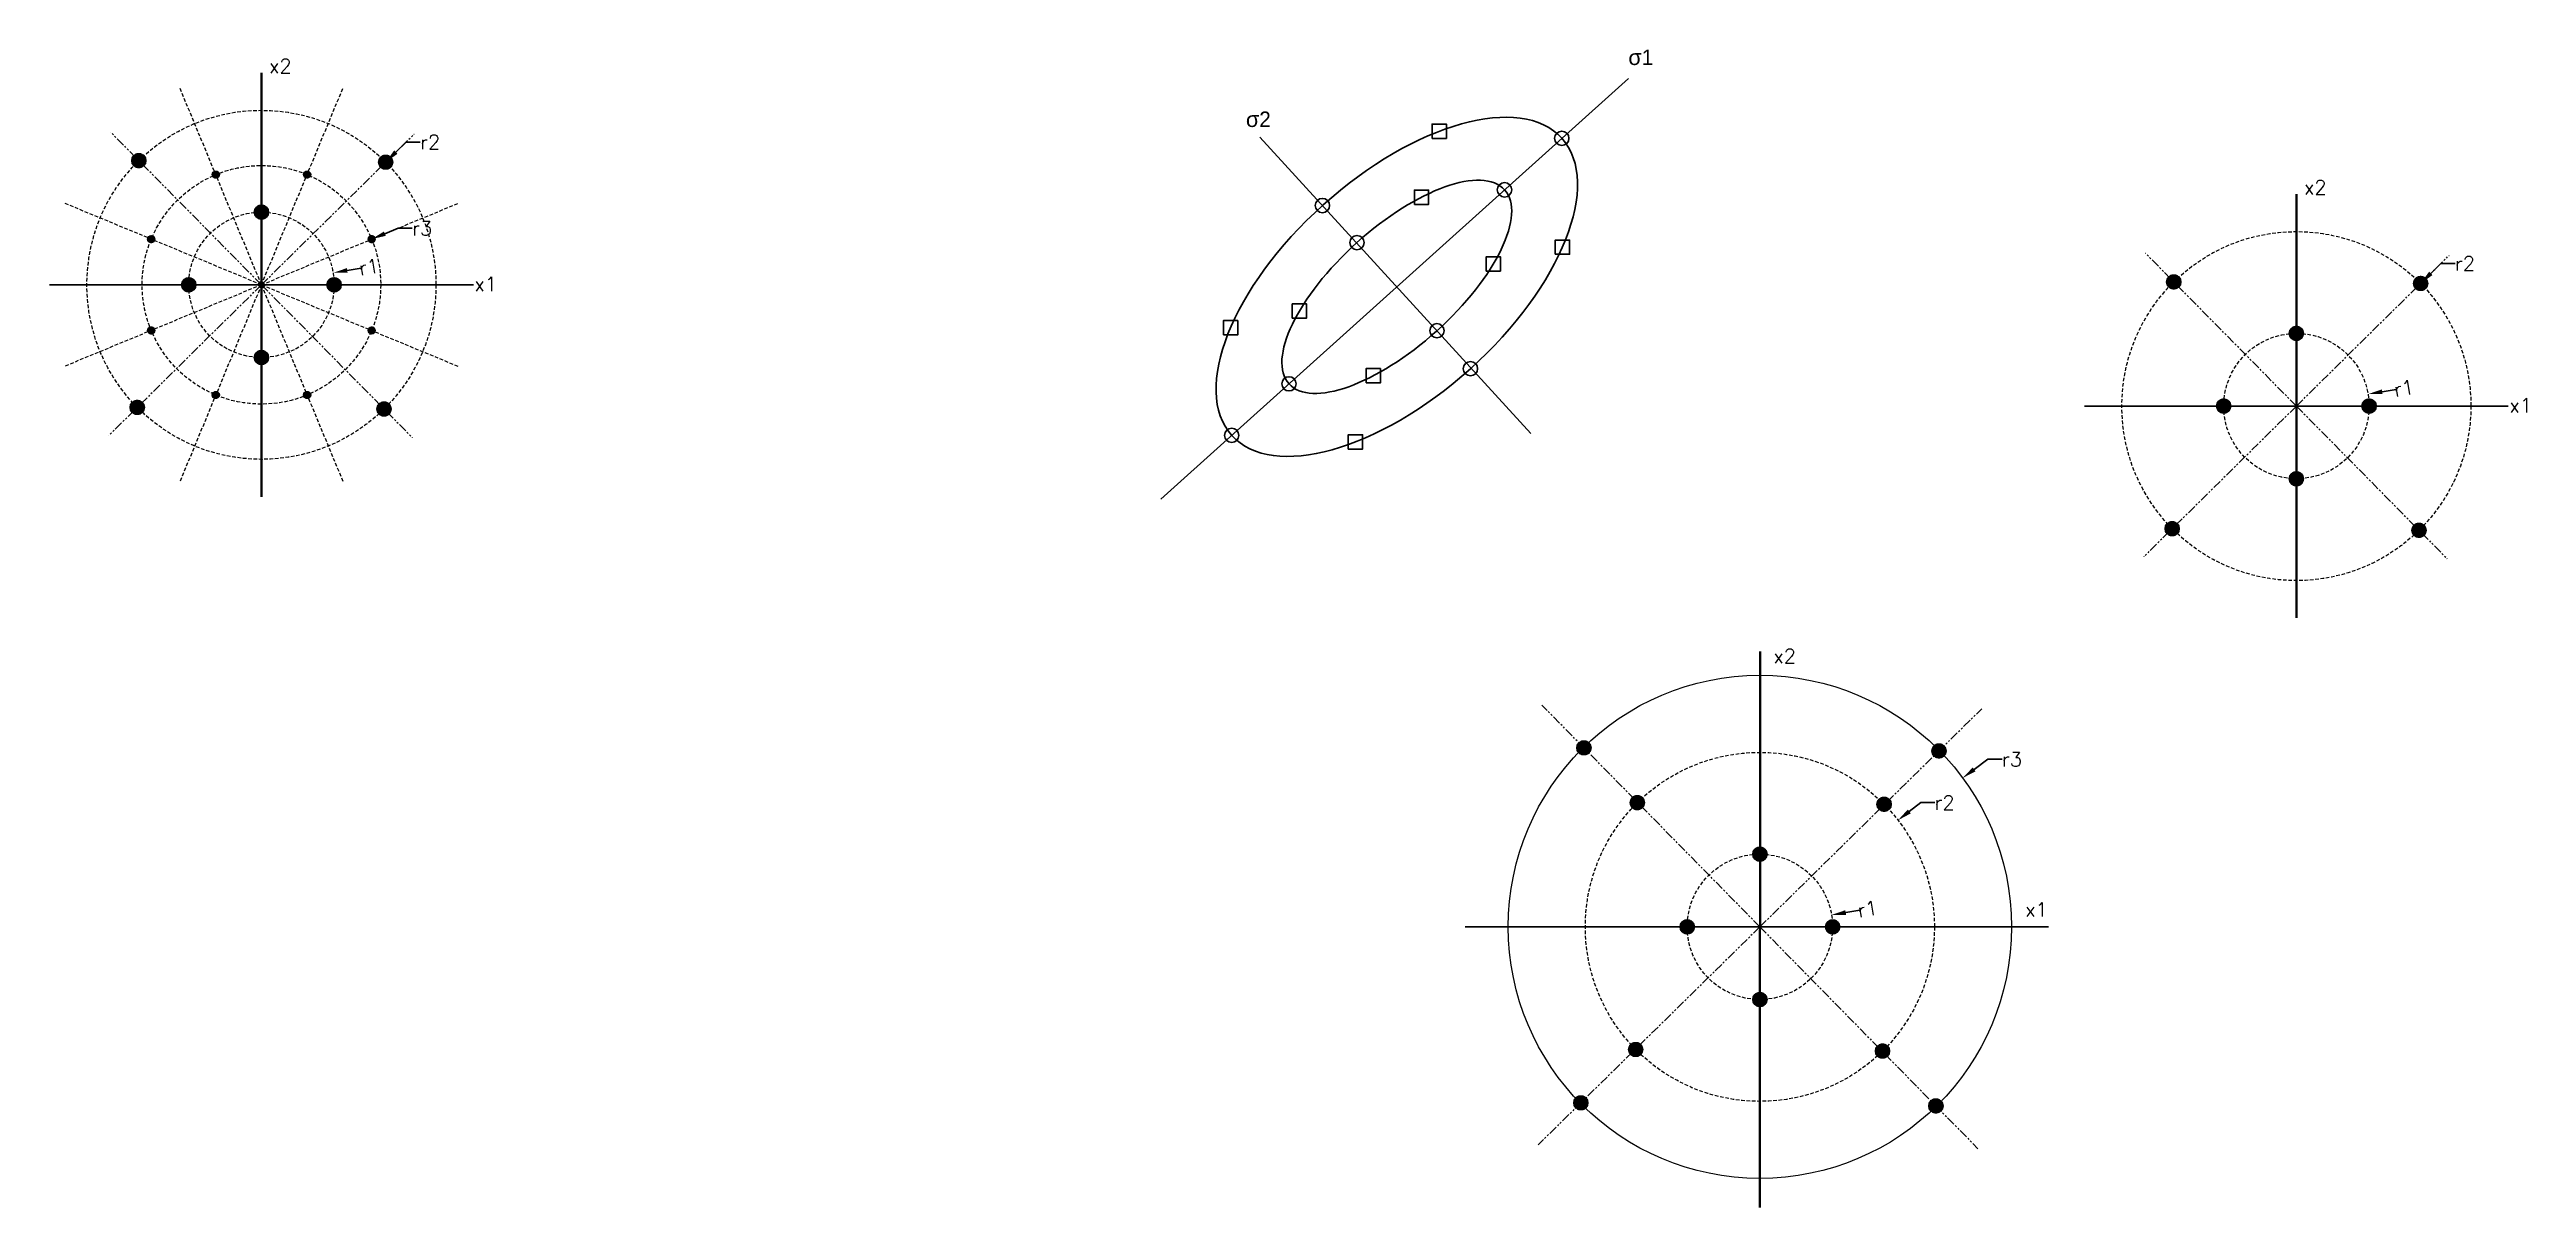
# Model space of a CAD drawing. Header units: inches. Extents: x 16 to 190, y -29 to 52.
import ezdxf

# ---------------------------------------------------------------- set-up
doc = ezdxf.new("R2010")
doc.units = ezdxf.units.IN
doc.header["$MEASUREMENT"] = 0
doc.linetypes.add('HIDDEN', pattern=[0.375, 0.25, -0.125])
doc.linetypes.add('PHANTOM2', pattern=[1.25, 0.625, -0.125, 0.125, -0.125, 0.125, -0.125])
doc.layers.add('AM_5', color=3, linetype='Continuous', lineweight=15)
doc.layers.add('AM_8', color=1, linetype='Continuous', lineweight=15)
doc.styles.get("Standard").update_dxf_attribs({"font": 'ROMANS.SHX'})
doc.styles.add('USER1', font='TXT.SHX')
doc.styles.add('USER2', font='SIMPLEX.SHX')
doc.dimstyles.new('AM_ANSI$4', dxfattribs={"dimtxt": 0.12, "dimasz": 0.12, "dimexe": 0.1, "dimexo": 0.05, "dimgap": 0.06, "dimtad": 0, "dimtih": 1, "dimtoh": 1, "dimdec": 4, "dimzin": 7, "dimdsep": 46, "dimtxsty": 'Standard', "dimcen": 0, "dimclrd": 256, "dimclre": 256, "dimclrt": 2, "dimadec": 0, "dimazin": 2, "dimtp": 0.1, "dimtm": 0.1, "dimtfac": 0.71, "dimtdec": 4, "dimtofl": 0, "dimtmove": 0, "dimatfit": 3, "dimfxl": 1, "dimtolj": 1, "dimtzin": 7, "dimlwd": -1, "dimlwe": -1, "dimarcsym": 1})
pattern_1 = [(45, (0, 0), (-0.006363961, 0.006363961), []), (135, (0, 0), (-0.006363961, -0.006363961), [])]
pattern_2 = [(135, (67.000056, 4.502643), (-0.006363961, -0.006363961), []), (225, (67.000056, 4.502643), (0.006363961, -0.006363961), [])]
pattern_3 = [(225, (62.497413, 71.502699), (0.006363961, -0.006363961), []), (315, (62.497413, 71.502699), (0.006363961, 0.006363961), [])]
pattern_4 = [(315, (-4.502643, 67.000056), (0.006363961, 0.006363961), []), (45, (-4.502643, 67.000056), (-0.006363961, 0.006363961), [])]
pattern_5 = [(135, (67.000056, 4.502643), (-0.006363961, -0.006363961), []), (225, (67.000056, 4.502643), (0.006363961, -0.006363961), [])]
pattern_6 = [(225, (62.497413, 71.502699), (0.006363961, -0.006363961), []), (315, (62.497413, 71.502699), (0.006363961, 0.006363961), [])]
pattern_7 = [(315, (-4.502643, 67.000056), (0.006363961, 0.006363961), []), (45, (-4.502643, 67.000056), (-0.006363961, 0.006363961), [])]
pattern_8 = [(90, (34.432556, -11.624844), (-0.009, 3e-18), []), (180, (34.432556, -11.624844), (-3e-18, -0.009), [])]
pattern_9 = [(180, (78.624901, 38.935199), (-5e-18, -0.009), []), (270, (78.624901, 38.935199), (0.009, -5e-18), [])]
pattern_10 = [(270, (28.064857, 83.127544), (0.009, -5e-18), []), (360, (28.064857, 83.127544), (5e-18, 0.009), [])]
pattern_11 = [(360, (-16.1274875, 32.5675), (1e-17, 0.009), []), (90, (-16.1274875, 32.5675), (-0.009, 1e-17), [])]
pattern_12 = [(45, (142.439382, -8.489943), (-0.006363961, 0.006363961), []), (135, (142.439382, -8.489943), (-0.006363961, -0.006363961), [])]
pattern_13 = [(135, (209.439438, -3.9873), (-0.006363961, -0.006363961), []), (225, (209.439438, -3.9873), (0.006363961, -0.006363961), [])]
pattern_14 = [(225, (204.936795, 63.012756), (0.006363961, -0.006363961), []), (315, (204.936795, 63.012756), (0.006363961, 0.006363961), [])]
pattern_15 = [(315, (137.936739, 58.510113), (0.006363961, 0.006363961), []), (45, (137.936739, 58.510113), (-0.006363961, 0.006363961), [])]
pattern_16 = [(135, (209.439438, -3.9873), (-0.006363961, -0.006363961), []), (225, (209.439438, -3.9873), (0.006363961, -0.006363961), [])]
pattern_17 = [(225, (204.936795, 63.012756), (0.006363961, -0.006363961), []), (315, (204.936795, 63.012756), (0.006363961, 0.006363961), [])]
pattern_18 = [(315, (137.936739, 58.510113), (0.006363961, 0.006363961), []), (45, (137.936739, 58.510113), (-0.006363961, 0.006363961), [])]
pattern_19 = [(45, (104.885754, -44.946165), (-0.006363961, 0.006363961), []), (135, (104.885754, -44.946165), (-0.006363961, -0.006363961), [])]
pattern_20 = [(135, (171.88581, -40.443522), (-0.006363961, -0.006363961), []), (225, (171.88581, -40.443522), (0.006363961, -0.006363961), [])]
pattern_21 = [(225, (167.383167, 26.556535), (0.006363961, -0.006363961), []), (315, (167.383167, 26.556535), (0.006363961, 0.006363961), [])]
pattern_22 = [(315, (100.383111, 22.053892), (0.006363961, 0.006363961), []), (45, (100.383111, 22.053892), (-0.006363961, 0.006363961), [])]
pattern_23 = [(135, (171.88581, -40.443522), (-0.006363961, -0.006363961), []), (225, (171.88581, -40.443522), (0.006363961, -0.006363961), [])]
pattern_24 = [(225, (167.383167, 26.556535), (0.006363961, -0.006363961), []), (315, (167.383167, 26.556535), (0.006363961, 0.006363961), [])]
pattern_25 = [(315, (100.383111, 22.053892), (0.006363961, 0.006363961), []), (45, (100.383111, 22.053892), (-0.006363961, 0.006363961), [])]
pattern_26 = [(315, (104.2212005, 25.788722), (0.006363961, 0.006363961), []), (45, (104.2212005, 25.788722), (-0.006363961, 0.006363961), [])]
pattern_27 = [(45, (101.150923, -41.108075), (-0.006363961, 0.006363961), []), (135, (101.150923, -41.108075), (-0.006363961, -0.006363961), [])]
pattern_28 = [(135, (168.04772, -44.178352), (-0.006363961, -0.006363961), []), (225, (168.04772, -44.178352), (0.006363961, -0.006363961), [])]
pattern_29 = [(225, (171.117998, 22.718445), (0.006363961, -0.006363961), []), (315, (171.117998, 22.718445), (0.006363961, 0.006363961), [])]

# ---------------------------------------------------------------- blocks, each defined once
blk = doc.blocks.new('*D3')
at = {"layer": 'AM_5', "color": 19, "linetype": 'ByBlock', "lineweight": 30, "transparency": 16777216}
for p, q in [((41.37, 45.74), (40.65, 45.04)), ((42.37, 45.74), (41.37, 45.74))]:
    blk.add_line(p, q, dxfattribs=at)
at = {"layer": 'AM_5', "color": 19, "transparency": 16777216}
blk.add_solid([(40.54, 45.16), (40.77, 44.92), (39.94, 44.33)], dxfattribs=at)
at = {"layer": 'Defpoints', "color": 0, "transparency": 16777216}
for p in [(39.94, 44.33), (31.25, 35.75)]:
    blk.add_point(p, dxfattribs=at)
at = {"layer": 'AM_5', "color": 19, "lineweight": 30, "transparency": 16777216, "insert": (43.05, 45.74), "char_height": 1, "attachment_point": 5}
blk.add_mtext('\\A1;r2', dxfattribs=at)
blk = doc.blocks.new('*D4')
at = {"layer": 'AM_5', "color": 5, "linetype": 'ByBlock', "lineweight": 30, "transparency": 16777216}
for p, q in [((40.81, 39.71), (39.89, 39.33)), ((41.81, 39.71), (40.81, 39.71))]:
    blk.add_line(p, q, dxfattribs=at)
at = {"layer": 'AM_5', "color": 5, "transparency": 16777216}
blk.add_solid([(39.82, 39.48), (39.95, 39.18), (38.96, 38.95)], dxfattribs=at)
at = {"layer": 'Defpoints', "color": 0, "transparency": 16777216}
for p in [(38.96, 38.95), (31.25, 35.75)]:
    blk.add_point(p, dxfattribs=at)
at = {"layer": 'AM_5', "color": 5, "lineweight": 30, "transparency": 16777216, "insert": (42.49, 39.71), "char_height": 1, "attachment_point": 5}
blk.add_mtext('\\A1;r3', dxfattribs=at)
blk = doc.blocks.new('*D5')
at = {"layer": 'AM_5', "color": 1, "linetype": 'ByBlock', "lineweight": 30, "transparency": 16777216}
blk.add_line((38.24, 36.92), (37.25, 36.75), dxfattribs=at)
at = {"layer": 'AM_5', "color": 1, "transparency": 16777216}
blk.add_solid([(37.23, 36.92), (37.28, 36.59), (36.27, 36.59)], dxfattribs=at)
at = {"layer": 'Defpoints', "color": 0, "transparency": 16777216}
for p in [(36.27, 36.59), (31.25, 35.75)]:
    blk.add_point(p, dxfattribs=at)
at = {"layer": 'AM_5', "color": 1, "lineweight": 30, "transparency": 16777216, "insert": (38.77, 37.01), "char_height": 1, "attachment_point": 5, "rotation": 9.4661}
blk.add_mtext('\\A1;r1', dxfattribs=at)
blk = doc.blocks.new('*D10')
at = {"layer": 'AM_5', "color": 19, "linetype": 'ByBlock', "lineweight": 30, "transparency": 16777216}
for p, q in [((183.81, 37.25), (183.09, 36.55)), ((184.81, 37.25), (183.81, 37.25))]:
    blk.add_line(p, q, dxfattribs=at)
at = {"layer": 'AM_5', "color": 19, "transparency": 16777216}
blk.add_solid([(182.98, 36.67), (183.21, 36.43), (182.38, 35.84)], dxfattribs=at)
at = {"layer": 'Defpoints', "color": 0, "transparency": 16777216}
for p in [(182.38, 35.84), (173.69, 27.26)]:
    blk.add_point(p, dxfattribs=at)
at = {"layer": 'AM_5', "color": 19, "lineweight": 30, "transparency": 16777216, "insert": (185.48, 37.25), "char_height": 1, "attachment_point": 5}
blk.add_mtext('\\A1;r2', dxfattribs=at)
blk = doc.blocks.new('*D12')
at = {"layer": 'AM_5', "color": 1, "linetype": 'ByBlock', "lineweight": 30, "transparency": 16777216}
blk.add_line((180.68, 28.43), (179.69, 28.26), dxfattribs=at)
at = {"layer": 'AM_5', "color": 1, "transparency": 16777216}
blk.add_solid([(179.67, 28.43), (179.72, 28.1), (178.71, 28.1)], dxfattribs=at)
at = {"layer": 'Defpoints', "color": 0, "transparency": 16777216}
for p in [(178.71, 28.1), (173.69, 27.26)]:
    blk.add_point(p, dxfattribs=at)
at = {"layer": 'AM_5', "color": 1, "lineweight": 30, "transparency": 16777216, "insert": (181.21, 28.52), "char_height": 1, "attachment_point": 5, "rotation": 9.4661}
blk.add_mtext('\\A1;r1', dxfattribs=at)
blk = doc.blocks.new('*D16')
at = {"layer": 'AM_5', "color": 19, "linetype": 'ByBlock', "lineweight": 30, "transparency": 16777216}
for p, q in [((147.39, -0.5), (146.59, -1.11)), ((148.39, -0.5), (147.39, -0.5))]:
    blk.add_line(p, q, dxfattribs=at)
at = {"layer": 'AM_5', "color": 19, "transparency": 16777216}
blk.add_solid([(146.49, -0.98), (146.7, -1.25), (145.8, -1.73)], dxfattribs=at)
at = {"layer": 'Defpoints', "color": 0, "transparency": 16777216}
for p in [(145.8, -1.73), (136.13, -9.19)]:
    blk.add_point(p, dxfattribs=at)
at = {"layer": 'AM_5', "color": 19, "lineweight": 30, "transparency": 16777216, "insert": (149.06, -0.5), "char_height": 1, "attachment_point": 5}
blk.add_mtext('\\A1;r2', dxfattribs=at)
blk = doc.blocks.new('*D17')
at = {"layer": 'AM_5', "color": 1, "linetype": 'ByBlock', "lineweight": 30, "transparency": 16777216}
blk.add_line((143.13, -8.03), (142.14, -8.19), dxfattribs=at)
at = {"layer": 'AM_5', "color": 1, "transparency": 16777216}
blk.add_solid([(142.11, -8.03), (142.17, -8.36), (141.15, -8.36)], dxfattribs=at)
at = {"layer": 'Defpoints', "color": 0, "transparency": 16777216}
for p in [(141.15, -8.36), (136.13, -9.19)]:
    blk.add_point(p, dxfattribs=at)
at = {"layer": 'AM_5', "color": 1, "lineweight": 30, "transparency": 16777216, "insert": (143.66, -7.94), "char_height": 1, "attachment_point": 5, "rotation": 9.4661}
blk.add_mtext('\\A1;r1', dxfattribs=at)
blk = doc.blocks.new('*D23')
at = {"layer": 'AM_5', "color": 250, "linetype": 'ByBlock', "lineweight": 30, "transparency": 16777216}
for p, q in [((152.1, 2.54), (151.13, 1.82)), ((153.1, 2.54), (152.1, 2.54))]:
    blk.add_line(p, q, dxfattribs=at)
at = {"layer": 'AM_5', "color": 250, "transparency": 16777216}
blk.add_solid([(151.03, 1.96), (151.23, 1.69), (150.33, 1.23)], dxfattribs=at)
at = {"layer": 'Defpoints', "color": 0, "transparency": 16777216}
for p in [(150.33, 1.23), (136.13, -9.19)]:
    blk.add_point(p, dxfattribs=at)
at = {"layer": 'AM_5', "color": 250, "lineweight": 30, "transparency": 16777216, "insert": (153.78, 2.54), "char_height": 1, "attachment_point": 5}
blk.add_mtext('\\A1;r3', dxfattribs=at)

msp = doc.modelspace()

# ---------------------------------------------------------------- hatches: boundary and pattern name
at = {"layer": 'AM_8'}
h = msp.add_hatch(dxfattribs=at)
h.set_pattern_fill('_U', color=0, scale=0.009, angle=45, style=0, double=1, pattern_type=0)
h.set_pattern_definition(pattern_1)
edge = h.paths.add_edge_path()
edge.add_line((23.01642, 44.08977), (22.31386, 44.80139))
edge.add_arc((22.66514, 44.44558), 0.5, 134.6330489, 314.6330489)
h = msp.add_hatch(dxfattribs=at)
h.set_pattern_fill('_U', color=0, scale=0.009, angle=45, style=0, double=1, pattern_type=0)
h.set_pattern_definition(pattern_1)
edge = h.paths.add_edge_path()
edge.add_line((22.31386, 44.80139), (23.01642, 44.08977))
edge.add_arc((22.66514, 44.44558), 0.5, 314.6330489, 494.6330489)
h = msp.add_hatch(dxfattribs=at)
h.set_pattern_fill('_U', color=5, scale=0.009, angle=135, style=0, double=1, pattern_type=0)
h.set_pattern_definition(pattern_2)
edge = h.paths.add_edge_path()
edge.add_line((28.14862, 43.23563), (27.95728, 43.69757))
edge.add_arc((28.05295, 43.4666), 0.25, 112.5, 292.5)
h = msp.add_hatch(dxfattribs=at)
h.set_pattern_fill('_U', color=5, scale=0.009, angle=135, style=0, double=1, pattern_type=0)
h.set_pattern_definition(pattern_2)
edge = h.paths.add_edge_path()
edge.add_line((27.95728, 43.69757), (28.14862, 43.23563))
edge.add_arc((28.05295, 43.4666), 0.25, 292.5, 472.5)
h = msp.add_hatch(dxfattribs=at)
h.set_pattern_fill('_U', color=5, scale=0.009, angle=90, style=0, double=1, pattern_type=0)
h.set_pattern_definition(pattern_8)
edge = h.paths.add_edge_path()
edge.add_line((34.3488, 43.23563), (34.54014, 43.69757))
edge.add_arc((34.44447, 43.4666), 0.25, 67.5, 247.5)
h = msp.add_hatch(dxfattribs=at)
h.set_pattern_fill('_U', color=5, scale=0.009, angle=90, style=0, double=1, pattern_type=0)
h.set_pattern_definition(pattern_8)
edge = h.paths.add_edge_path()
edge.add_line((34.54014, 43.69757), (34.3488, 43.23563))
edge.add_arc((34.44447, 43.4666), 0.25, 247.5, 427.5)
h = msp.add_hatch(dxfattribs=at)
h.set_pattern_fill('_U', color=0, scale=0.009, angle=-45, style=0, double=1, pattern_type=0)
h.set_pattern_definition(pattern_4)
edge = h.paths.add_edge_path()
edge.add_line((39.58712, 43.98364), (40.29874, 44.6862))
edge.add_arc((39.94293, 44.33492), 0.5, 44.6330489, 224.6330489)
h = msp.add_hatch(dxfattribs=at)
h.set_pattern_fill('_U', color=0, scale=0.009, angle=-45, style=0, double=1, pattern_type=0)
h.set_pattern_definition(pattern_4)
edge = h.paths.add_edge_path()
edge.add_line((40.29874, 44.6862), (39.58712, 43.98364))
edge.add_arc((39.94293, 44.33492), 0.5, 224.6330489, 404.6330489)
h = msp.add_hatch(dxfattribs=at)
h.set_pattern_fill('_U', color=256, scale=0.009, angle=45, style=0, double=1, pattern_type=0)
h.set_pattern_definition(pattern_1)
edge = h.paths.add_edge_path()
edge.add_line((31.24871, 40.33974), (31.24871, 41.33974))
edge.add_arc((31.24871, 40.83974), 0.5, 90, 270)
h = msp.add_hatch(dxfattribs=at)
h.set_pattern_fill('_U', color=256, scale=0.009, angle=45, style=0, double=1, pattern_type=0)
h.set_pattern_definition(pattern_1)
edge = h.paths.add_edge_path()
edge.add_line((31.24871, 41.33974), (31.24871, 40.33974))
edge.add_arc((31.24871, 40.83974), 0.5, 270, 450)
h = msp.add_hatch(dxfattribs=at)
h.set_pattern_fill('_U', color=5, scale=0.009, angle=180, style=0, double=1, pattern_type=0)
h.set_pattern_definition(pattern_9)
edge = h.paths.add_edge_path()
edge.add_line((23.76443, 38.85144), (23.30249, 39.04278))
edge.add_arc((23.53346, 38.94711), 0.25, 157.5, 337.5)
h = msp.add_hatch(dxfattribs=at)
h.set_pattern_fill('_U', color=5, scale=0.009, angle=180, style=0, double=1, pattern_type=0)
h.set_pattern_definition(pattern_9)
edge = h.paths.add_edge_path()
edge.add_line((23.30249, 39.04278), (23.76443, 38.85144))
edge.add_arc((23.53346, 38.94711), 0.25, 337.5, 517.5)
h = msp.add_hatch(dxfattribs=at)
h.set_pattern_fill('_U', color=5, scale=0.009, angle=45, style=0, double=1, pattern_type=0)
h.set_pattern_definition(pattern_1)
edge = h.paths.add_edge_path()
edge.add_line((38.73298, 38.85144), (39.19492, 39.04278))
edge.add_arc((38.96395, 38.94711), 0.25, 22.5, 202.5)
h = msp.add_hatch(dxfattribs=at)
h.set_pattern_fill('_U', color=5, scale=0.009, angle=45, style=0, double=1, pattern_type=0)
h.set_pattern_definition(pattern_1)
edge = h.paths.add_edge_path()
edge.add_line((39.19492, 39.04278), (38.73298, 38.85144))
edge.add_arc((38.96395, 38.94711), 0.25, 202.5, 382.5)
h = msp.add_hatch(dxfattribs=at)
h.set_pattern_fill('_U', color=0, scale=0.009, angle=45, style=0, double=1, pattern_type=0)
h.set_pattern_definition(pattern_12)
edge = h.paths.add_edge_path()
edge.add_line((164.75324, 36.31144), (165.4558, 35.59982))
edge.add_arc((165.10452, 35.95563), 0.5, 314.6330489, 494.6330489)
h = msp.add_hatch(dxfattribs=at)
h.set_pattern_fill('_U', color=256, scale=0.009, angle=135, style=0, double=1, pattern_type=0)
h.set_pattern_definition(pattern_5)
edge = h.paths.add_edge_path()
edge.add_line((25.66032, 35.75135), (26.66032, 35.75135))
edge.add_arc((26.16032, 35.75135), 0.5, 360, 540)
h = msp.add_hatch(dxfattribs=at)
h.set_pattern_fill('_U', color=256, scale=0.009, angle=135, style=0, double=1, pattern_type=0)
h.set_pattern_definition(pattern_5)
edge = h.paths.add_edge_path()
edge.add_line((26.66032, 35.75135), (25.66032, 35.75135))
edge.add_arc((26.16032, 35.75135), 0.5, 180, 360)
h = msp.add_hatch(dxfattribs=at)
h.set_pattern_fill('_U', color=256, scale=0.009, angle=-45, style=0, double=1, pattern_type=0)
h.set_pattern_definition(pattern_7)
edge = h.paths.add_edge_path()
edge.add_line((35.8371, 35.75135), (36.8371, 35.75135))
edge.add_arc((36.3371, 35.75135), 0.5, 0, 180)
h = msp.add_hatch(dxfattribs=at)
h.set_pattern_fill('_U', color=256, scale=0.009, angle=-45, style=0, double=1, pattern_type=0)
h.set_pattern_definition(pattern_7)
edge = h.paths.add_edge_path()
edge.add_line((36.8371, 35.75135), (35.8371, 35.75135))
edge.add_arc((36.3371, 35.75135), 0.5, 180, 360)
h = msp.add_hatch(dxfattribs=at)
h.set_pattern_fill('_U', color=0, scale=0.009, angle=45, style=0, double=1, pattern_type=0)
h.set_pattern_definition(pattern_12)
edge = h.paths.add_edge_path()
edge.add_line((165.4558, 35.59982), (164.75324, 36.31144))
edge.add_arc((165.10452, 35.95563), 0.5, 134.6330489, 314.6330489)
h = msp.add_hatch(dxfattribs=at)
h.set_pattern_fill('_U', color=0, scale=0.009, angle=-45, style=0, double=1, pattern_type=0)
h.set_pattern_definition(pattern_15)
edge = h.paths.add_edge_path()
edge.add_line((182.02651, 35.49369), (182.73813, 36.19626))
edge.add_arc((182.38232, 35.84498), 0.5, 44.6330489, 224.6330489)
h = msp.add_hatch(dxfattribs=at)
h.set_pattern_fill('_U', color=0, scale=0.009, angle=-45, style=0, double=1, pattern_type=0)
h.set_pattern_definition(pattern_15)
edge = h.paths.add_edge_path()
edge.add_line((182.73813, 36.19626), (182.02651, 35.49369))
edge.add_arc((182.38232, 35.84498), 0.5, 224.6330489, 404.6330489)
h = msp.add_hatch(dxfattribs=at)
h.set_pattern_fill('_U', color=5, scale=0.009, angle=225, style=0, double=1, pattern_type=0)
h.set_pattern_definition(pattern_3)
edge = h.paths.add_edge_path()
edge.add_line((23.30249, 32.45992), (23.76443, 32.65126))
edge.add_arc((23.53346, 32.55559), 0.25, 382.5, 562.5)
h = msp.add_hatch(dxfattribs=at)
h.set_pattern_fill('_U', color=5, scale=0.009, angle=225, style=0, double=1, pattern_type=0)
h.set_pattern_definition(pattern_3)
edge = h.paths.add_edge_path()
edge.add_line((23.76443, 32.65126), (23.30249, 32.45992))
edge.add_arc((23.53346, 32.55559), 0.25, 202.5, 382.5)
h = msp.add_hatch(dxfattribs=at)
h.set_pattern_fill('_U', color=5, scale=0.009, style=0, double=1, pattern_type=0)
h.set_pattern_definition(pattern_11)
edge = h.paths.add_edge_path()
edge.add_line((39.19492, 32.45992), (38.73298, 32.65126))
edge.add_arc((38.96395, 32.55559), 0.25, 157.5, 337.5)
h = msp.add_hatch(dxfattribs=at)
h.set_pattern_fill('_U', color=5, scale=0.009, style=0, double=1, pattern_type=0)
h.set_pattern_definition(pattern_11)
edge = h.paths.add_edge_path()
edge.add_line((38.73298, 32.65126), (39.19492, 32.45992))
edge.add_arc((38.96395, 32.55559), 0.25, -22.5, 157.5)
h = msp.add_hatch(dxfattribs=at)
h.set_pattern_fill('_U', color=256, scale=0.009, angle=45, style=0, double=1, pattern_type=0)
h.set_pattern_definition(pattern_12)
edge = h.paths.add_edge_path()
edge.add_line((173.68809, 31.8498), (173.68809, 32.8498))
edge.add_arc((173.68809, 32.3498), 0.5, 90, 270)
h = msp.add_hatch(dxfattribs=at)
h.set_pattern_fill('_U', color=256, scale=0.009, angle=45, style=0, double=1, pattern_type=0)
h.set_pattern_definition(pattern_12)
edge = h.paths.add_edge_path()
edge.add_line((173.68809, 32.8498), (173.68809, 31.8498))
edge.add_arc((173.68809, 32.3498), 0.5, 270, 450)
h = msp.add_hatch(dxfattribs=at)
h.set_pattern_fill('_U', color=256, scale=0.009, angle=225, style=0, double=1, pattern_type=0)
h.set_pattern_definition(pattern_6)
edge = h.paths.add_edge_path()
edge.add_line((31.24871, 30.16296), (31.24871, 31.16296))
edge.add_arc((31.24871, 30.66296), 0.5, 450, 630)
h = msp.add_hatch(dxfattribs=at)
h.set_pattern_fill('_U', color=256, scale=0.009, angle=225, style=0, double=1, pattern_type=0)
h.set_pattern_definition(pattern_6)
edge = h.paths.add_edge_path()
edge.add_line((31.24871, 31.16296), (31.24871, 30.16296))
edge.add_arc((31.24871, 30.66296), 0.5, 270, 450)
h = msp.add_hatch(dxfattribs=at)
h.set_pattern_fill('_U', color=5, scale=0.009, angle=-90, style=0, double=1, pattern_type=0)
h.set_pattern_definition(pattern_10)
edge = h.paths.add_edge_path()
edge.add_line((27.95728, 27.80513), (28.14862, 28.26707))
edge.add_arc((28.05295, 28.0361), 0.25, 67.5, 247.5)
h = msp.add_hatch(dxfattribs=at)
h.set_pattern_fill('_U', color=5, scale=0.009, angle=-90, style=0, double=1, pattern_type=0)
h.set_pattern_definition(pattern_10)
edge = h.paths.add_edge_path()
edge.add_line((28.14862, 28.26707), (27.95728, 27.80513))
edge.add_arc((28.05295, 28.0361), 0.25, -112.5, 67.5)
h = msp.add_hatch(dxfattribs=at)
h.set_pattern_fill('_U', color=5, scale=0.009, angle=-45, style=0, double=1, pattern_type=0)
h.set_pattern_definition(pattern_4)
edge = h.paths.add_edge_path()
edge.add_line((34.54014, 27.80513), (34.3488, 28.26707))
edge.add_arc((34.44447, 28.0361), 0.25, 112.5, 292.5)
h = msp.add_hatch(dxfattribs=at)
h.set_pattern_fill('_U', color=5, scale=0.009, angle=-45, style=0, double=1, pattern_type=0)
h.set_pattern_definition(pattern_4)
edge = h.paths.add_edge_path()
edge.add_line((34.3488, 28.26707), (34.54014, 27.80513))
edge.add_arc((34.44447, 28.0361), 0.25, -67.5, 112.5)
h = msp.add_hatch(dxfattribs=at)
h.set_pattern_fill('_U', color=256, scale=0.009, angle=135, style=0, double=1, pattern_type=0)
h.set_pattern_definition(pattern_16)
edge = h.paths.add_edge_path()
edge.add_line((168.0997, 27.26141), (169.0997, 27.26141))
edge.add_arc((168.5997, 27.26141), 0.5, 360, 540)
h = msp.add_hatch(dxfattribs=at)
h.set_pattern_fill('_U', color=256, scale=0.009, angle=-45, style=0, double=1, pattern_type=0)
h.set_pattern_definition(pattern_18)
edge = h.paths.add_edge_path()
edge.add_line((178.27648, 27.26141), (179.27648, 27.26141))
edge.add_arc((178.77648, 27.26141), 0.5, 0, 180)
h = msp.add_hatch(dxfattribs=at)
h.set_pattern_fill('_U', color=0, scale=0.009, angle=135, style=0, double=1, pattern_type=0)
h.set_pattern_definition(pattern_2)
edge = h.paths.add_edge_path()
edge.add_line((22.19867, 26.8165), (22.91029, 27.51906))
edge.add_arc((22.55448, 27.16778), 0.5, 404.6330489, 584.6330489)
h = msp.add_hatch(dxfattribs=at)
h.set_pattern_fill('_U', color=0, scale=0.009, angle=135, style=0, double=1, pattern_type=0)
h.set_pattern_definition(pattern_2)
edge = h.paths.add_edge_path()
edge.add_line((22.91029, 27.51906), (22.19867, 26.8165))
edge.add_arc((22.55448, 27.16778), 0.5, 224.6330489, 404.6330489)
h = msp.add_hatch(dxfattribs=at)
h.set_pattern_fill('_U', color=0, scale=0.009, angle=225, style=0, double=1, pattern_type=0)
h.set_pattern_definition(pattern_3)
edge = h.paths.add_edge_path()
edge.add_line((40.18356, 26.70131), (39.48099, 27.41293))
edge.add_arc((39.83228, 27.05712), 0.5, 494.6330489, 674.6330489)
h = msp.add_hatch(dxfattribs=at)
h.set_pattern_fill('_U', color=0, scale=0.009, angle=225, style=0, double=1, pattern_type=0)
h.set_pattern_definition(pattern_3)
edge = h.paths.add_edge_path()
edge.add_line((39.48099, 27.41293), (40.18356, 26.70131))
edge.add_arc((39.83228, 27.05712), 0.5, 314.6330489, 494.6330489)
h = msp.add_hatch(dxfattribs=at)
h.set_pattern_fill('_U', color=256, scale=0.009, angle=135, style=0, double=1, pattern_type=0)
h.set_pattern_definition(pattern_16)
edge = h.paths.add_edge_path()
edge.add_line((169.0997, 27.26141), (168.0997, 27.26141))
edge.add_arc((168.5997, 27.26141), 0.5, 180, 360)
h = msp.add_hatch(dxfattribs=at)
h.set_pattern_fill('_U', color=256, scale=0.009, angle=-45, style=0, double=1, pattern_type=0)
h.set_pattern_definition(pattern_18)
edge = h.paths.add_edge_path()
edge.add_line((179.27648, 27.26141), (178.27648, 27.26141))
edge.add_arc((178.77648, 27.26141), 0.5, 180, 360)
h = msp.add_hatch(dxfattribs=at)
h.set_pattern_fill('_U', color=256, scale=0.009, angle=225, style=0, double=1, pattern_type=0)
h.set_pattern_definition(pattern_17)
edge = h.paths.add_edge_path()
edge.add_line((173.68809, 21.67302), (173.68809, 22.67302))
edge.add_arc((173.68809, 22.17302), 0.5, 450, 630)
h = msp.add_hatch(dxfattribs=at)
h.set_pattern_fill('_U', color=256, scale=0.009, angle=225, style=0, double=1, pattern_type=0)
h.set_pattern_definition(pattern_17)
edge = h.paths.add_edge_path()
edge.add_line((173.68809, 22.67302), (173.68809, 21.67302))
edge.add_arc((173.68809, 22.17302), 0.5, 270, 450)
h = msp.add_hatch(dxfattribs=at)
h.set_pattern_fill('_U', color=0, scale=0.009, angle=135, style=0, double=1, pattern_type=0)
h.set_pattern_definition(pattern_13)
edge = h.paths.add_edge_path()
edge.add_line((164.63805, 18.32655), (165.34967, 19.02912))
edge.add_arc((164.99386, 18.67784), 0.5, 404.6330489, 584.6330489)
h = msp.add_hatch(dxfattribs=at)
h.set_pattern_fill('_U', color=0, scale=0.009, angle=135, style=0, double=1, pattern_type=0)
h.set_pattern_definition(pattern_13)
edge = h.paths.add_edge_path()
edge.add_line((165.34967, 19.02912), (164.63805, 18.32655))
edge.add_arc((164.99386, 18.67784), 0.5, 224.6330489, 404.6330489)
h = msp.add_hatch(dxfattribs=at)
h.set_pattern_fill('_U', color=0, scale=0.009, angle=225, style=0, double=1, pattern_type=0)
h.set_pattern_definition(pattern_14)
edge = h.paths.add_edge_path()
edge.add_line((182.62294, 18.21137), (181.92038, 18.92299))
edge.add_arc((182.27166, 18.56718), 0.5, 494.6330489, 674.6330489)
h = msp.add_hatch(dxfattribs=at)
h.set_pattern_fill('_U', color=0, scale=0.009, angle=225, style=0, double=1, pattern_type=0)
h.set_pattern_definition(pattern_14)
edge = h.paths.add_edge_path()
edge.add_line((181.92038, 18.92299), (182.62294, 18.21137))
edge.add_arc((182.27166, 18.56718), 0.5, 314.6330489, 494.6330489)
h = msp.add_hatch(dxfattribs=at)
h.set_pattern_fill('_U', color=0, scale=0.009, angle=45, style=0, double=1, pattern_type=0)
h.set_pattern_definition(pattern_27)
edge = h.paths.add_edge_path()
edge.add_line((124.16734, 2.98169), (123.46478, 3.69331))
edge.add_arc((123.81606, 3.3375), 0.5, 134.6330489, 314.6330489)
h = msp.add_hatch(dxfattribs=at)
h.set_pattern_fill('_U', color=0, scale=0.009, angle=45, style=0, double=1, pattern_type=0)
h.set_pattern_definition(pattern_27)
edge = h.paths.add_edge_path()
edge.add_line((123.46478, 3.69331), (124.16734, 2.98169))
edge.add_arc((123.81606, 3.3375), 0.5, 314.6330489, 494.6330489)
h = msp.add_hatch(dxfattribs=at)
h.set_pattern_fill('_U', color=0, scale=0.009, angle=-45, style=0, double=1, pattern_type=0)
h.set_pattern_definition(pattern_26)
edge = h.paths.add_edge_path()
edge.add_line((148.31097, 2.7723), (149.02259, 3.47487))
edge.add_arc((148.66678, 3.12359), 0.5, 44.6330489, 224.6330489)
h = msp.add_hatch(dxfattribs=at)
h.set_pattern_fill('_U', color=0, scale=0.009, angle=-45, style=0, double=1, pattern_type=0)
h.set_pattern_definition(pattern_26)
edge = h.paths.add_edge_path()
edge.add_line((149.02259, 3.47487), (148.31097, 2.7723))
edge.add_arc((148.66678, 3.12359), 0.5, 224.6330489, 404.6330489)
h = msp.add_hatch(dxfattribs=at)
h.set_pattern_fill('_U', color=0, scale=0.009, angle=45, style=0, double=1, pattern_type=0)
h.set_pattern_definition(pattern_19)
edge = h.paths.add_edge_path()
edge.add_line((127.90217, -0.8564), (127.19961, -0.14478))
edge.add_arc((127.55089, -0.50059), 0.5, 134.6330489, 314.6330489)
h = msp.add_hatch(dxfattribs=at)
h.set_pattern_fill('_U', color=0, scale=0.009, angle=45, style=0, double=1, pattern_type=0)
h.set_pattern_definition(pattern_19)
edge = h.paths.add_edge_path()
edge.add_line((127.19961, -0.14478), (127.90217, -0.8564))
edge.add_arc((127.55089, -0.50059), 0.5, 314.6330489, 494.6330489)
h = msp.add_hatch(dxfattribs=at)
h.set_pattern_fill('_U', color=0, scale=0.009, angle=-45, style=0, double=1, pattern_type=0)
h.set_pattern_definition(pattern_22)
edge = h.paths.add_edge_path()
edge.add_line((144.47288, -0.96253), (145.1845, -0.25996))
edge.add_arc((144.82869, -0.61125), 0.5, 44.6330489, 224.6330489)
h = msp.add_hatch(dxfattribs=at)
h.set_pattern_fill('_U', color=0, scale=0.009, angle=-45, style=0, double=1, pattern_type=0)
h.set_pattern_definition(pattern_22)
edge = h.paths.add_edge_path()
edge.add_line((145.1845, -0.25996), (144.47288, -0.96253))
edge.add_arc((144.82869, -0.61125), 0.5, 224.6330489, 404.6330489)
h = msp.add_hatch(dxfattribs=at)
h.set_pattern_fill('_U', color=256, scale=0.009, angle=45, style=0, double=1, pattern_type=0)
h.set_pattern_definition(pattern_19)
edge = h.paths.add_edge_path()
edge.add_line((136.13446, -4.60643), (136.13446, -3.60643))
edge.add_arc((136.13446, -4.10643), 0.5, 90, 270)
h = msp.add_hatch(dxfattribs=at)
h.set_pattern_fill('_U', color=256, scale=0.009, angle=45, style=0, double=1, pattern_type=0)
h.set_pattern_definition(pattern_19)
edge = h.paths.add_edge_path()
edge.add_line((136.13446, -3.60643), (136.13446, -4.60643))
edge.add_arc((136.13446, -4.10643), 0.5, 270, 450)
h = msp.add_hatch(dxfattribs=at)
h.set_pattern_fill('_U', color=256, scale=0.009, angle=135, style=0, double=1, pattern_type=0)
h.set_pattern_definition(pattern_23)
edge = h.paths.add_edge_path()
edge.add_line((130.54607, -9.19482), (131.54607, -9.19482))
edge.add_arc((131.04607, -9.19482), 0.5, 360, 540)
h = msp.add_hatch(dxfattribs=at)
h.set_pattern_fill('_U', color=256, scale=0.009, angle=135, style=0, double=1, pattern_type=0)
h.set_pattern_definition(pattern_23)
edge = h.paths.add_edge_path()
edge.add_line((131.54607, -9.19482), (130.54607, -9.19482))
edge.add_arc((131.04607, -9.19482), 0.5, 180, 360)
h = msp.add_hatch(dxfattribs=at)
h.set_pattern_fill('_U', color=256, scale=0.009, angle=-45, style=0, double=1, pattern_type=0)
h.set_pattern_definition(pattern_25)
edge = h.paths.add_edge_path()
edge.add_line((140.72285, -9.19482), (141.72285, -9.19482))
edge.add_arc((141.22285, -9.19482), 0.5, 0, 180)
h = msp.add_hatch(dxfattribs=at)
h.set_pattern_fill('_U', color=256, scale=0.009, angle=-45, style=0, double=1, pattern_type=0)
h.set_pattern_definition(pattern_25)
edge = h.paths.add_edge_path()
edge.add_line((141.72285, -9.19482), (140.72285, -9.19482))
edge.add_arc((141.22285, -9.19482), 0.5, 180, 360)
h = msp.add_hatch(dxfattribs=at)
h.set_pattern_fill('_U', color=256, scale=0.009, angle=225, style=0, double=1, pattern_type=0)
h.set_pattern_definition(pattern_24)
edge = h.paths.add_edge_path()
edge.add_line((136.13446, -14.7832), (136.13446, -13.7832))
edge.add_arc((136.13446, -14.2832), 0.5, 450, 630)
h = msp.add_hatch(dxfattribs=at)
h.set_pattern_fill('_U', color=256, scale=0.009, angle=225, style=0, double=1, pattern_type=0)
h.set_pattern_definition(pattern_24)
edge = h.paths.add_edge_path()
edge.add_line((136.13446, -13.7832), (136.13446, -14.7832))
edge.add_arc((136.13446, -14.2832), 0.5, 270, 450)
h = msp.add_hatch(dxfattribs=at)
h.set_pattern_fill('_U', color=0, scale=0.009, angle=135, style=0, double=1, pattern_type=0)
h.set_pattern_definition(pattern_20)
edge = h.paths.add_edge_path()
edge.add_line((127.08442, -18.12967), (127.79604, -17.4271))
edge.add_arc((127.44023, -17.77838), 0.5, 404.6330489, 584.6330489)
h = msp.add_hatch(dxfattribs=at)
h.set_pattern_fill('_U', color=0, scale=0.009, angle=135, style=0, double=1, pattern_type=0)
h.set_pattern_definition(pattern_20)
edge = h.paths.add_edge_path()
edge.add_line((127.79604, -17.4271), (127.08442, -18.12967))
edge.add_arc((127.44023, -17.77838), 0.5, 224.6330489, 404.6330489)
h = msp.add_hatch(dxfattribs=at)
h.set_pattern_fill('_U', color=0, scale=0.009, angle=225, style=0, double=1, pattern_type=0)
h.set_pattern_definition(pattern_21)
edge = h.paths.add_edge_path()
edge.add_line((145.06931, -18.24485), (144.36675, -17.53323))
edge.add_arc((144.71803, -17.88904), 0.5, 494.6330489, 674.6330489)
h = msp.add_hatch(dxfattribs=at)
h.set_pattern_fill('_U', color=0, scale=0.009, angle=225, style=0, double=1, pattern_type=0)
h.set_pattern_definition(pattern_21)
edge = h.paths.add_edge_path()
edge.add_line((144.36675, -17.53323), (145.06931, -18.24485))
edge.add_arc((144.71803, -17.88904), 0.5, 314.6330489, 494.6330489)
h = msp.add_hatch(dxfattribs=at)
h.set_pattern_fill('_U', color=0, scale=0.009, angle=135, style=0, double=1, pattern_type=0)
h.set_pattern_definition(pattern_28)
edge = h.paths.add_edge_path()
edge.add_line((123.24633, -21.8645), (123.95795, -21.16193))
edge.add_arc((123.60214, -21.51322), 0.5, 404.6330489, 584.6330489)
h = msp.add_hatch(dxfattribs=at)
h.set_pattern_fill('_U', color=0, scale=0.009, angle=135, style=0, double=1, pattern_type=0)
h.set_pattern_definition(pattern_28)
edge = h.paths.add_edge_path()
edge.add_line((123.95795, -21.16193), (123.24633, -21.8645))
edge.add_arc((123.60214, -21.51322), 0.5, 224.6330489, 404.6330489)
h = msp.add_hatch(dxfattribs=at)
h.set_pattern_fill('_U', color=0, scale=0.009, angle=-135, style=0, double=1, pattern_type=0)
h.set_pattern_definition(pattern_29)
edge = h.paths.add_edge_path()
edge.add_line((148.80414, -22.08294), (148.10158, -21.37132))
edge.add_arc((148.45286, -21.72713), 0.5, 134.6330489, 314.6330489)
h = msp.add_hatch(dxfattribs=at)
h.set_pattern_fill('_U', color=0, scale=0.009, angle=-135, style=0, double=1, pattern_type=0)
h.set_pattern_definition(pattern_29)
edge = h.paths.add_edge_path()
edge.add_line((148.10158, -21.37132), (148.80414, -22.08294))
edge.add_arc((148.45286, -21.72713), 0.5, -45.3669511, 134.6330489)

# ---------------------------------------------------------------- linework, layer by layer
at = {"lineweight": 40}
for p, q in [((31.24871, 20.91852), (31.24871, 50.58418)), ((173.68809, 12.42858), (173.68809, 42.09424)), ((136.13018, -28.83786), (136.16482, 10.08047))]:
    msp.add_line(p, q, dxfattribs=at)
at = {"color": 5, "linetype": 'HIDDEN', "lineweight": 25}
for q in [(25.52759, 49.56335), (36.96982, 49.56335), (17.43671, 41.47247), (45.06071, 41.47247), (17.43671, 30.03023), (25.52759, 21.93935), (36.96982, 21.93935), (45.06071, 30.03023)]:
    msp.add_line((31.24871, 35.75135), q, dxfattribs=at)
at = {"lineweight": 30}
for p, q in [((94.20888, 20.75049), (126.92742, 50.20064)), ((120.10462, 25.34729), (101.1406, 46.08146)), ((46.08154, 35.75135), (16.41588, 35.75135)), ((188.52092, 27.26141), (158.85526, 27.26141)), ((156.33111, -9.19482), (115.5155, -9.19482))]:
    msp.add_line(p, q, dxfattribs=at)
at = {"linetype": 'PHANTOM2', "lineweight": 25}
for p, q in [((31.24871, 35.75135), (20.69712, 46.43897)), ((31.24871, 35.75135), (41.93632, 46.30294)), ((173.68809, 27.26141), (163.1365, 37.94902)), ((173.68809, 27.26141), (184.37571, 37.81299)), ((31.24871, 35.75135), (20.56109, 25.19976)), ((31.24871, 35.75135), (41.8003, 25.06373)), ((173.68809, 27.26141), (163.00047, 16.70982)), ((173.68809, 27.26141), (184.23968, 16.57379)), ((136.13446, -9.19482), (120.86903, 6.33571)), ((136.13446, -9.19482), (151.66498, 6.07061)), ((136.13446, -9.19482), (120.60394, -24.46024)), ((136.13446, -9.19482), (151.39989, -24.72534))]:
    msp.add_line(p, q, dxfattribs=at)
at = {"lineweight": 30}
for points in [[(113.19452, 46.00079), (114.19452, 46.00079), (114.19452, 47.00079), (113.19452, 47.00079)], [(111.94827, 41.38406), (112.94827, 41.38406), (112.94827, 42.38406), (111.94827, 42.38406)], [(121.81542, 37.88742), (122.81542, 37.88742), (122.81542, 38.88742), (121.81542, 38.88742)], [(116.97671, 36.71288), (117.97671, 36.71288), (117.97671, 37.71288), (116.97671, 37.71288)], [(98.58325, 32.24807), (99.58325, 32.24807), (99.58325, 33.24807), (98.58325, 33.24807)], [(103.40621, 33.41879), (104.40621, 33.41879), (104.40621, 34.41879), (103.40621, 34.41879)], [(108.57313, 28.88096), (109.57313, 28.88096), (109.57313, 29.88096), (108.57313, 29.88096)], [(107.32349, 24.25167), (108.32349, 24.25167), (108.32349, 25.25167), (107.32349, 25.25167)]]:
    msp.add_lwpolyline(points, close=True, dxfattribs=at)
at = {"linetype": 'HIDDEN'}
for centre in [(31.24871, 35.75135), (173.68809, 27.26141), (136.13446, -9.19482)]:
    msp.add_circle(centre, 12.2175, dxfattribs=at)
at = {"lineweight": 30}
for centre, radius in [((122.26969, 46.00818), 0.5), ((105.51394, 41.2999), 0.5), ((118.26154, 42.40043), 0.50636), ((107.93101, 38.70637), 0.5), ((113.52926, 32.53641), 0.5), ((115.87609, 29.87954), 0.5), ((103.1741, 28.82014), 0.5), ((99.16595, 25.21238), 0.5)]:
    msp.add_circle(centre, radius, dxfattribs=at)
for centre, radius in [((22.66514, 44.44558), 0.5), ((28.05295, 43.4666), 0.25), ((28.05295, 43.4666), 0.25), ((34.44447, 43.4666), 0.25), ((34.44447, 43.4666), 0.25), ((39.94293, 44.33492), 0.5), ((39.94293, 44.33492), 0.5), ((23.53346, 38.94711), 0.25), ((23.53346, 38.94711), 0.25), ((38.96395, 38.94711), 0.25), ((165.10452, 35.95563), 0.5), ((182.38232, 35.84498), 0.5), ((182.38232, 35.84498), 0.5), ((23.53346, 32.55559), 0.25), ((23.53346, 32.55559), 0.25), ((38.96395, 32.55559), 0.25), ((38.96395, 32.55559), 0.25), ((28.05295, 28.0361), 0.25), ((28.05295, 28.0361), 0.25), ((34.44447, 28.0361), 0.25), ((34.44447, 28.0361), 0.25), ((22.55448, 27.16778), 0.5), ((22.55448, 27.16778), 0.5), ((39.83228, 27.05712), 0.5), ((39.83228, 27.05712), 0.5), ((164.99386, 18.67784), 0.5), ((164.99386, 18.67784), 0.5), ((182.27166, 18.56718), 0.5), ((182.27166, 18.56718), 0.5), ((136.13446, -9.19482), 17.61052), ((123.81606, 3.3375), 0.5), ((123.81606, 3.3375), 0.5), ((148.66678, 3.12359), 0.5), ((148.66678, 3.12359), 0.5), ((127.55089, -0.50059), 0.5), ((144.82869, -0.61125), 0.5), ((144.82869, -0.61125), 0.5), ((127.44023, -17.77838), 0.5), ((127.44023, -17.77838), 0.5), ((144.71803, -17.88904), 0.5), ((144.71803, -17.88904), 0.5), ((123.60214, -21.51322), 0.5), ((123.60214, -21.51322), 0.5), ((148.45286, -21.72713), 0.5), ((148.45286, -21.72713), 0.5)]:
    msp.add_circle(centre, radius)
at = {"color": 5, "linetype": 'HIDDEN'}
msp.add_circle((31.24871, 35.75135), 8.35092, dxfattribs=at)
at = {"color": 1, "linetype": 'HIDDEN'}
for centre in [(31.24871, 35.75135), (173.68809, 27.26141), (136.13446, -9.19482)]:
    msp.add_circle(centre, 5.08839, dxfattribs=at)
at = {"color": 1}
for centre in [(31.24871, 40.83974), (26.16032, 35.75135), (26.16032, 35.75135), (36.3371, 35.75135), (36.3371, 35.75135), (173.68809, 32.3498), (31.24871, 30.66296), (31.24871, 30.66296), (168.5997, 27.26141), (168.5997, 27.26141), (178.77648, 27.26141), (178.77648, 27.26141), (173.68809, 22.17302), (173.68809, 22.17302), (136.13446, -4.10643), (131.04607, -9.19482), (131.04607, -9.19482), (141.22285, -9.19482), (141.22285, -9.19482), (136.13446, -14.2832), (136.13446, -14.2832)]:
    msp.add_circle(centre, 0.5, dxfattribs=at)
at = {"lineweight": 30}
for major_axis, ratio in [((11.55187, 10.3979), 0.496087962), ((7.54372, 6.79015), 0.410418889)]:
    msp.add_ellipse((110.71782, 35.61028), major_axis=major_axis, ratio=ratio, dxfattribs=at)

# ---------------------------------------------------------------- texts
at = {"lineweight": 30, "char_height": 1, "attachment_point": 1}
for s, width, insert, style in [('{\\fArial|b0|i0|c0|p34;\\H1.0833x;σ\\Ftxt|c0;1}', 3.1062006, (126.92742, 52.22124), 'USER1'), ('x2', 9.0392314, (31.7742, 51.56597), 'USER2'), ('{\\fArial|b0|i0|c0|p34;\\H1.0833x;σ\\Ftxt|c0;2}', 3.1062006, (100.15849, 47.88263), 'USER1'), ('x2', 9.0392314, (174.21359, 43.07603), 'USER2'), ('x1', 7.4936633, (46.15267, 36.30913), 'USER1'), ('x1', 7.4936633, (188.59205, 27.81918), 'USER1'), ('x2', 9.0392314, (137.07049, 10.26148), 'USER2'), ('x1', 7.4936633, (154.7009, -7.478), 'USER1')]:
    msp.add_mtext_dynamic_manual_height_columns(s, width=width, gutter_width=1, heights=[0], dxfattribs=dict(at, insert=insert, style=style))

# ---------------------------------------------------------------- dimensions: what is measured, and where the dimension line sits
at = {"layer": 'AM_5', "lineweight": 30}
for center, mpoint, picture, middle in [((31.24871, 35.75135), (39.94293, 44.33492), '*D3', (43.04522, 45.74005)), ((173.68809, 27.26141), (182.38232, 35.84498), '*D10', (185.48461, 37.2501)), ((136.13446, -9.19482), (145.80265, -1.72532), '*D16', (149.06438, -0.50257))]:
    dim = msp.add_radius_dim(center=center, mpoint=mpoint, text='r2', dimstyle='AM_ANSI$4', override={"dimtxt": 1, "dimasz": 1, "dimclrd": 19, "dimclrt": 19, "dimlwd": 30}, dxfattribs=at)
    dim.commit()
    dim.dimension.update_dxf_attribs({"geometry": picture, "text_midpoint": middle})
at = {"layer": 'AM_5', "color": 5, "lineweight": 30}
dim = msp.add_radius_dim(center=(31.24871, 35.75135), mpoint=(38.96395, 38.94711), text='r3', dimstyle='AM_ANSI$4', override={"dimtxt": 1, "dimasz": 1, "dimclrd": 5, "dimclrt": 5, "dimlwd": 30}, dxfattribs=at)
dim.commit()
dim.dimension.update_dxf_attribs({"geometry": '*D4', "text_midpoint": (42.49076, 39.71248)})
at = {"layer": 'AM_5', "color": 1, "lineweight": 30}
for center, mpoint, picture, middle in [((31.24871, 35.75135), (36.26781, 36.5882), '*D5', (38.76946, 37.00531)), ((173.68809, 27.26141), (178.70719, 28.09826), '*D12', (181.20885, 28.51537)), ((136.13446, -9.19482), (141.15356, -8.35796), '*D17', (143.65522, -7.94085))]:
    dim = msp.add_radius_dim(center=center, mpoint=mpoint, text='r1', dimstyle='AM_ANSI$4', override={"dimscale": 0, "dimtxt": 1, "dimasz": 1, "dimtoh": 0, "dimsd1": 0, "dimsd2": 0, "dimclrd": 1, "dimclre": 1, "dimclrt": 1, "dimtix": 0, "dimtofl": 0, "dimtmove": 0, "dimatfit": 3, "dimlwd": 30}, dxfattribs=at)
    dim.commit()
    dim.dimension.update_dxf_attribs({"geometry": picture, "text_midpoint": middle})
at = {"layer": 'AM_5', "color": 250, "lineweight": 30}
dim = msp.add_radius_dim(center=(136.13446, -9.19482), mpoint=(150.32655, 1.23183), text='r3', dimstyle='AM_ANSI$4', override={"dimtxt": 1, "dimasz": 1, "dimclrd": 250, "dimclre": 250, "dimclrt": 250, "dimlwd": 30}, dxfattribs=at)
dim.commit()
dim.dimension.update_dxf_attribs({"geometry": '*D23', "text_midpoint": (153.78369, 2.53817), "dimtype": 164})

doc.saveas('drawing.dxf')
